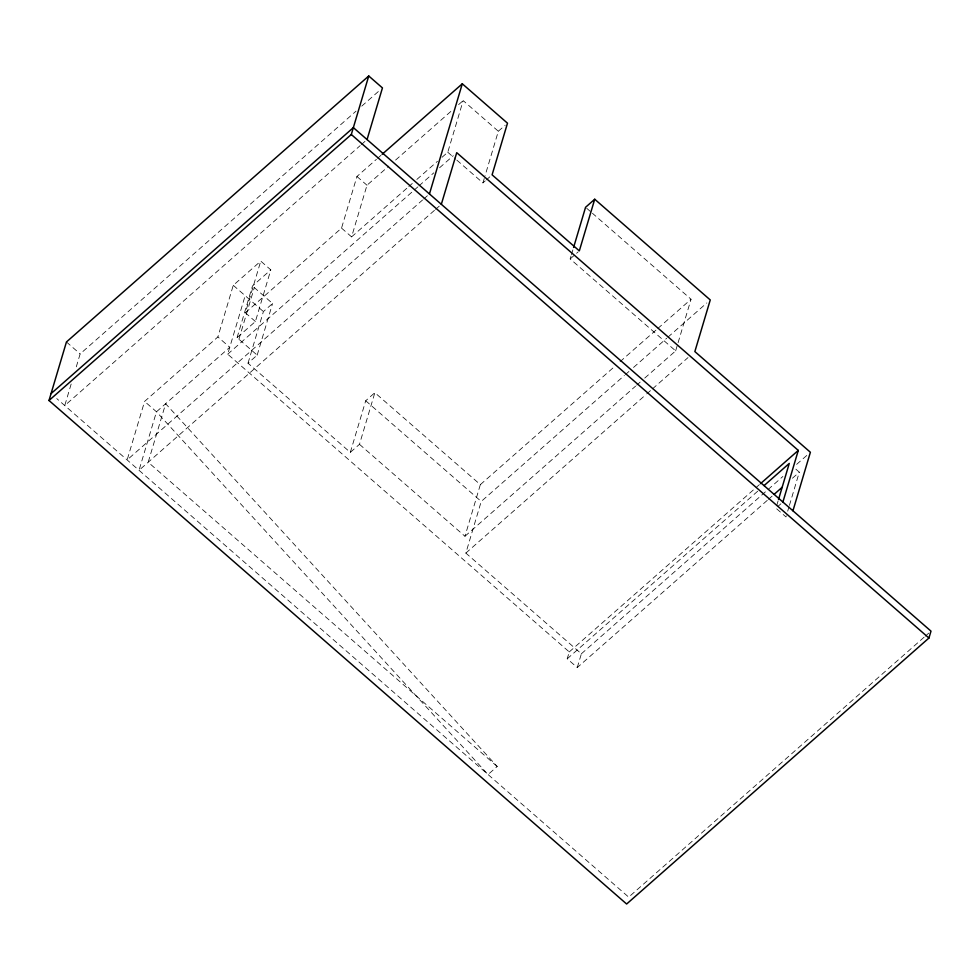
<?xml version="1.0" encoding="UTF-8"?>
<svg xmlns="http://www.w3.org/2000/svg" width="980" height="980" viewBox="0 0 980 980"><rect width="100%" height="100%" fill="white"/><g stroke="black" fill="none" stroke-linecap="round" stroke-linejoin="round"><path stroke-width="0.73" stroke-dasharray="4.9 3.68" d="M71.16 384.038L64.754 405.549L360.162 145.628M76.293 366.826L80.14 353.915L356.01 111.181M359.476 444.32L464.961 536.268L480.347 484.635L374.862 392.686L359.476 444.32L350.313 452.38L248.014 363.2L257.177 355.14L237.074 337.635L255.4 321.514L270.799 269.868L260.754 261.121L233.264 285.303L217.879 336.936L144.587 401.42L127.143 459.939L422.552 200.006M767.267 500.376L577.269 667.552L567.212 658.805L569.27 651.92L227.703 354.184L245.159 295.666M237.074 337.635L252.473 285.989L270.799 269.868M255.4 321.514L245.355 312.755L260.754 261.121M238.924 339.239L254.31 287.606M248.014 363.2L263.4 311.567L272.562 303.506L252.473 285.989M257.177 355.14L272.562 303.506M245.355 312.755L341.542 228.12L356.941 176.486L376.406 159.348M341.542 228.12L351.587 236.878L366.986 185.232L388.741 166.098M350.313 452.38L365.712 400.747L374.862 392.686M442.054 157.278L447.774 152.243L463.173 100.609L498.33 131.246L485.076 175.714M456.852 160.144L482.944 182.893L484.647 177.147M577.269 667.552L581.373 653.783L465.843 553.088L481.229 501.442L624.37 375.499M644.742 378.084L675.649 350.877L570.176 258.928L571.022 256.062M571.45 254.629L573.165 248.883M675.649 350.877L691.047 299.243L592.447 213.285M778.083 500.952L775.927 508.167L785.972 516.926L787.271 512.601M787.7 511.156L788.986 506.819M789.414 505.374L799.313 472.176L794.854 468.281M361.755 106.122L380.154 89.94M361.314 144.611L365.908 140.569M377.545 158.344L380.987 155.318M395.614 160.046L451.719 110.679M458.591 104.64L463.173 100.609M351.587 236.878L407.704 187.499M408.844 186.494L412.286 183.468M416.855 179.438L437.472 161.308M227.703 354.184L413.217 190.953M414.356 189.949L417.799 186.923M418.938 185.918L433.822 172.823M439.555 167.788L453.299 155.697M498.33 131.246L505.202 125.207M423.703 199.001L428.297 194.959M434.434 210.369L139.025 470.302L156.469 411.784L229.761 347.3L217.879 336.936M435.586 209.365L440.192 205.322M482.944 182.893L485.235 180.871M486.374 179.867L489.804 176.841M570.176 258.928L578.188 251.872M480.347 484.635L613.186 367.757M620.046 361.706L656.698 329.464M657.837 328.459L691.047 299.243M625.522 374.495L628.952 371.469M633.533 367.439L666.743 338.223M667.882 337.218L706.825 302.955M464.961 536.268L635.579 386.145M636.718 385.128L640.161 382.114M465.843 553.088L645.624 394.891M646.763 393.887L651.345 389.856M652.496 388.852L687.985 357.614M569.27 651.92L759.353 484.659M567.212 658.805L759.512 489.608M581.373 653.783L766.875 490.564M768.026 489.559L782.91 476.452M796.642 464.361L806.957 455.296M768.418 499.371L772.987 495.341M792.452 478.216L799.313 472.176M777.924 506.415L780.913 503.794M497.215 766.47L148.188 462.242L165.632 403.723L497.215 766.47L488.052 774.531L156.469 411.784L144.587 401.42M924.103 637.208L628.695 897.129L56.754 398.591M925.255 636.192L928.697 633.166M586.714 208.287L591.295 212.293M447.774 152.243L455.712 159.164M356.941 176.486L366.986 185.232M233.264 285.303L263.4 311.567M365.712 400.747L481.229 501.442M66.444 341.971L80.14 353.915"/><path stroke-width="1.47" d="M51.058 393.617L353.363 127.621L931 631.145L928.942 638.029L626.637 904.013L49 400.502L66.444 341.971L368.75 75.987L382.445 87.918L367.059 139.552M49 400.502L351.305 134.505L368.75 75.987M429.448 193.942L462.291 83.79L507.493 123.186L492.095 174.832L579.327 250.868L594.725 199.234L710.255 299.941L694.857 351.575L810.387 452.27L792.942 510.801M441.331 204.306L456.729 152.672L798.296 450.408L782.898 502.042M573.594 247.45L585.562 207.295L594.725 199.234M778.512 499.506L789.268 463.418L764.094 485.578M382.127 154.313L462.291 83.79M760.505 483.655L798.296 450.408M774.139 494.337L782.15 487.281M351.305 134.505L928.942 638.029"/></g></svg>
